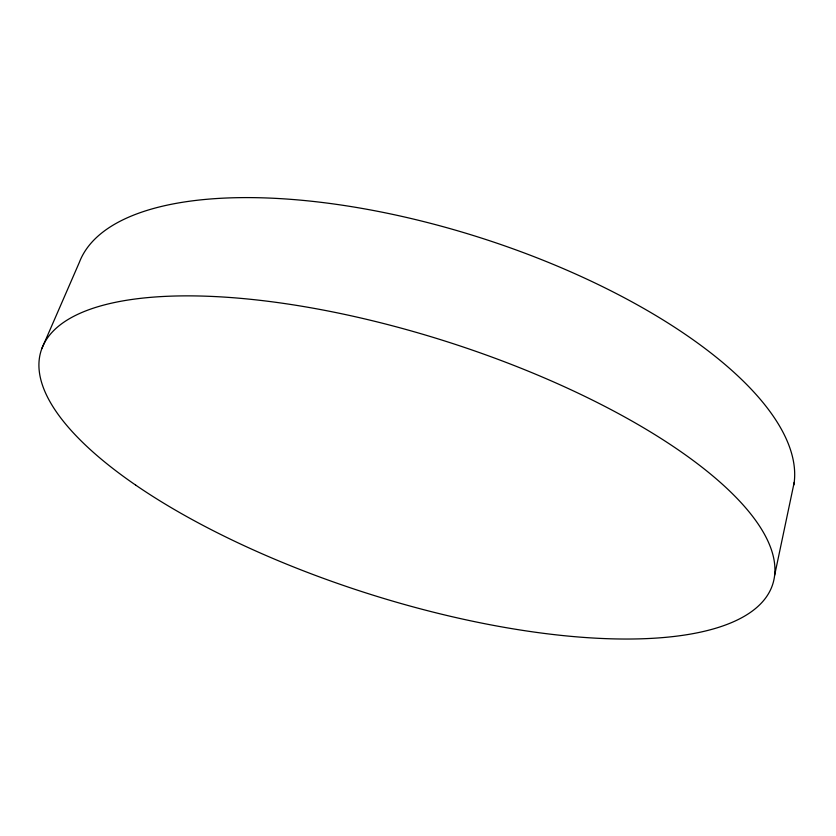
<?xml version="1.0" encoding="UTF-8"?>
<svg xmlns="http://www.w3.org/2000/svg" width="836" height="836" viewBox="0 0 836 836"><rect width="100%" height="100%" fill="white"/><g stroke="black" fill="none" stroke-linecap="round" stroke-linejoin="round"><path stroke-width="1.25" d="M774.627 575.293L794.2 482.382M41.8 348.696L79.316 262.441A374.518 148.662 17.7 0 1 473.949 235.71A374.518 148.662 17.7 0 1 793.824 484.974M135.693 485.11A383.996 131.994 17.7 0 0 757.938 606.434A383.996 131.994 17.7 0 0 327.137 310.814A383.996 131.994 17.7 0 0 135.693 485.11"/></g></svg>
